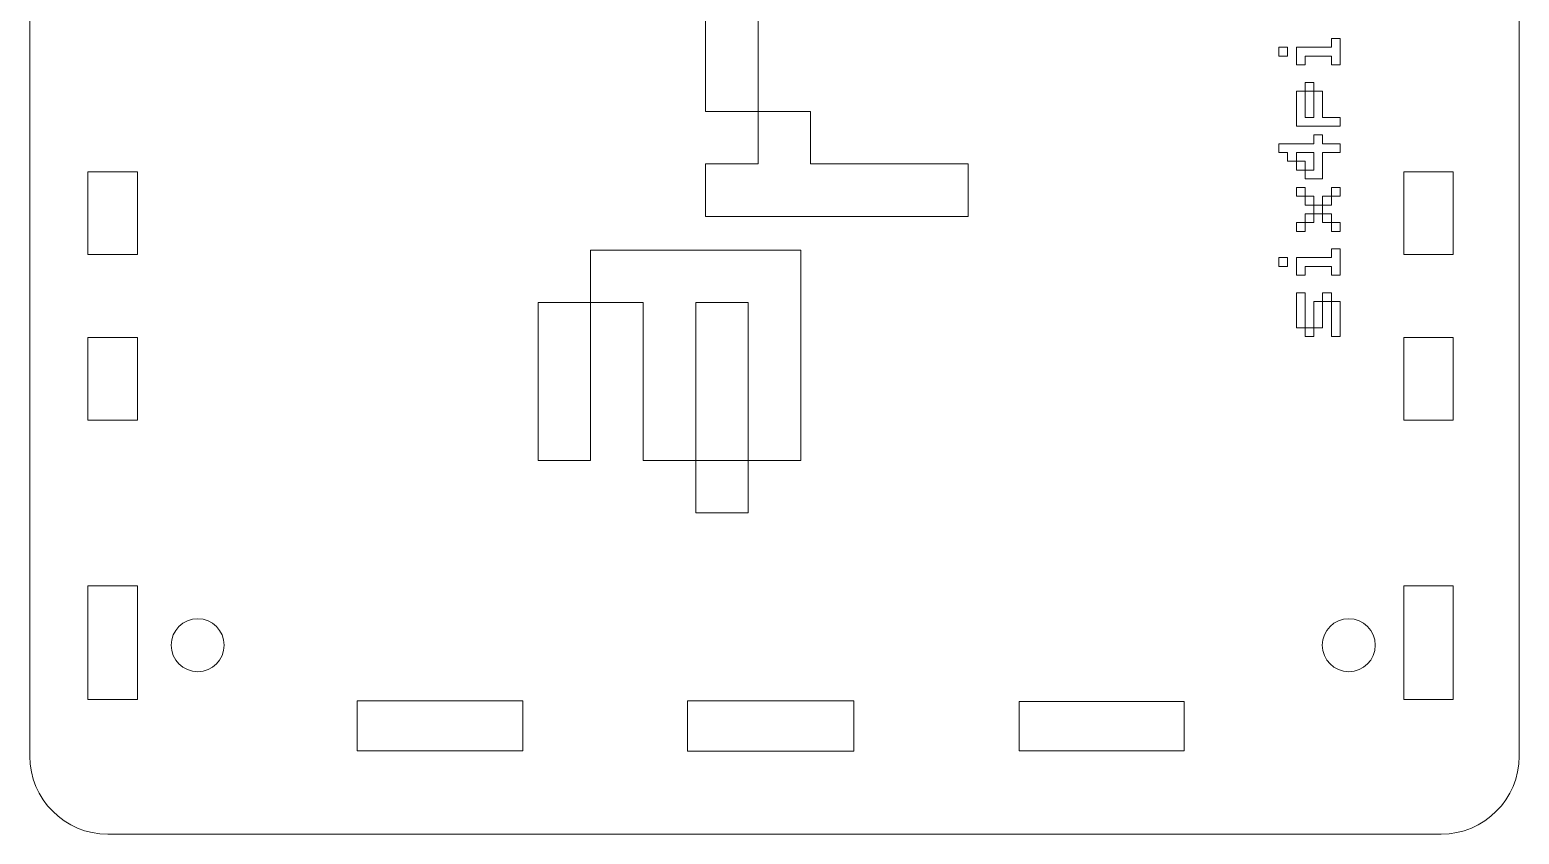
# Model space of a CAD drawing. Header units: centimetres. Extents: x -16.5 to 12.7, y -11 to 12.4.
# Drawn here: x -16.51 to -7.51, y -11.03 to -6.17 of the extents above; entities that cross this region are included whole.
import ezdxf

# ---------------------------------------------------------------- set-up
doc = ezdxf.new("R2010")
doc.units = ezdxf.units.CM
doc.header["$MEASUREMENT"] = 0
doc.layers.add('Layer 1', color=7, linetype='Continuous')

msp = doc.modelspace()

# ---------------------------------------------------------------- linework, layer by layer
at = {"layer": 'Layer 1', "color": 242, "lineweight": 20}
for points, knots in [([(-16.51271, -10.56072), (-16.51271, -10.56072), (-16.51271, -0.0035), (-16.51271, -0.0035), (-16.51271, -0.0035), (-16.51271, 0.25577), (-16.3006, 0.46789), (-16.04132, 0.46789), (-16.04132, 0.46789), (-16.04132, 0.46789), (-7.98411, 0.46789), (-7.98411, 0.46789), (-7.98411, 0.46789), (-7.72483, 0.46789), (-7.51271, 0.25577), (-7.51271, -0.0035), (-7.51271, -0.0035), (-7.51271, -0.0035), (-7.51271, -10.56072), (-7.51271, -10.56072), (-7.51271, -10.56072), (-7.51271, -10.81999), (-7.72483, -11.03211), (-7.98411, -11.03211), (-7.98411, -11.03211), (-7.98411, -11.03211), (-16.04132, -11.03211), (-16.04132, -11.03211), (-16.04132, -11.03211), (-16.3006, -11.03211), (-16.51271, -10.81999), (-16.51271, -10.56072)], [0, 0, 0, 0, 0.1111111, 0.1111111, 0.1111111, 0.1111111, 0.2222222, 0.2222222, 0.2222222, 0.2222222, 0.3333333, 0.3333333, 0.3333333, 0.3333333, 0.4444444, 0.4444444, 0.4444444, 0.4444444, 0.5555556, 0.5555556, 0.5555556, 0.5555556, 0.6666667, 0.6666667, 0.6666667, 0.6666667, 0.7777778, 0.7777778, 0.7777778, 0.7777778, 1, 1, 1, 1]), ([(-15.65811, -9.89071), (-15.65811, -9.80234), (-15.58647, -9.73071), (-15.49811, -9.73071), (-15.49811, -9.73071), (-15.40975, -9.73071), (-15.33811, -9.80234), (-15.33811, -9.89071), (-15.33811, -9.89071), (-15.33811, -9.97908), (-15.40975, -10.05071), (-15.49811, -10.05071), (-15.49811, -10.05071), (-15.58647, -10.05071), (-15.65811, -9.97908), (-15.65811, -9.89071)], [0, 0, 0, 0, 0.2, 0.2, 0.2, 0.2, 0.4, 0.4, 0.4, 0.4, 0.6, 0.6, 0.6, 0.6, 1, 1, 1, 1]), ([(-8.70271, -9.89071), (-8.70271, -9.80234), (-8.63107, -9.73071), (-8.54271, -9.73071), (-8.54271, -9.73071), (-8.45435, -9.73071), (-8.38271, -9.80234), (-8.38271, -9.89071), (-8.38271, -9.89071), (-8.38271, -9.97908), (-8.45435, -10.05071), (-8.54271, -10.05071), (-8.54271, -10.05071), (-8.63107, -10.05071), (-8.70271, -9.97908), (-8.70271, -9.89071)], [0, 0, 0, 0, 0.2, 0.2, 0.2, 0.2, 0.4, 0.4, 0.4, 0.4, 0.6, 0.6, 0.6, 0.6, 1, 1, 1, 1])]:
    msp.add_open_spline(points, degree=3, knots=knots, dxfattribs=at)
at = {"layer": 'Layer 1', "color": 250, "lineweight": 9}
for points, knots in [([(-12.11186, -6.66682), (-12.11186, -6.66682), (-12.42936, -6.66682), (-12.42936, -6.66682), (-12.42936, -6.66682), (-12.42936, -6.66682), (-12.42936, -6.03182), (-12.42936, -6.03182), (-12.42936, -6.03182), (-12.42936, -6.03182), (-12.11186, -6.03182), (-12.11186, -6.03182), (-12.11186, -6.03182), (-12.11186, -6.03182), (-12.11186, -6.66682), (-12.11186, -6.66682)], [0, 0, 0, 0, 0.2, 0.2, 0.2, 0.2, 0.4, 0.4, 0.4, 0.4, 0.6, 0.6, 0.6, 0.6, 1, 1, 1, 1]), ([(-8.91204, -6.33306), (-8.91204, -6.33306), (-8.96495, -6.33306), (-8.96495, -6.33306), (-8.96495, -6.33306), (-8.96495, -6.33306), (-8.96495, -6.28014), (-8.96495, -6.28014), (-8.96495, -6.28014), (-8.96495, -6.28014), (-8.91204, -6.28014), (-8.91204, -6.28014), (-8.91204, -6.28014), (-8.91204, -6.28014), (-8.91204, -6.33306), (-8.91204, -6.33306)], [0, 0, 0, 0, 0.2, 0.2, 0.2, 0.2, 0.4, 0.4, 0.4, 0.4, 0.6, 0.6, 0.6, 0.6, 1, 1, 1, 1]), ([(-8.59454, -6.38597), (-8.59454, -6.38597), (-8.64746, -6.38597), (-8.64746, -6.38597), (-8.64746, -6.38597), (-8.64746, -6.38597), (-8.64746, -6.33306), (-8.64746, -6.33306), (-8.64746, -6.33306), (-8.64746, -6.33306), (-8.80621, -6.33306), (-8.80621, -6.33306), (-8.80621, -6.33306), (-8.80621, -6.33306), (-8.80621, -6.38597), (-8.80621, -6.38597), (-8.80621, -6.38597), (-8.80621, -6.38597), (-8.85912, -6.38597), (-8.85912, -6.38597), (-8.85912, -6.38597), (-8.85912, -6.38597), (-8.85912, -6.28014), (-8.85912, -6.28014), (-8.85912, -6.28014), (-8.85912, -6.28014), (-8.64746, -6.28014), (-8.64746, -6.28014), (-8.64746, -6.28014), (-8.64746, -6.28014), (-8.64746, -6.22722), (-8.64746, -6.22722), (-8.64746, -6.22722), (-8.64746, -6.22722), (-8.59454, -6.22722), (-8.59454, -6.22722), (-8.59454, -6.22722), (-8.59454, -6.22722), (-8.59454, -6.38597), (-8.59454, -6.38597)], [0, 0, 0, 0, 0.0909091, 0.0909091, 0.0909091, 0.0909091, 0.1818182, 0.1818182, 0.1818182, 0.1818182, 0.2727273, 0.2727273, 0.2727273, 0.2727273, 0.3636364, 0.3636364, 0.3636364, 0.3636364, 0.4545455, 0.4545455, 0.4545455, 0.4545455, 0.5454545, 0.5454545, 0.5454545, 0.5454545, 0.6363636, 0.6363636, 0.6363636, 0.6363636, 0.7272727, 0.7272727, 0.7272727, 0.7272727, 0.8181818, 0.8181818, 0.8181818, 0.8181818, 1, 1, 1, 1]), ([(-8.59454, -6.75639), (-8.59454, -6.75639), (-8.85912, -6.75639), (-8.85912, -6.75639), (-8.85912, -6.75639), (-8.85912, -6.75639), (-8.85912, -6.54472), (-8.85912, -6.54472), (-8.85912, -6.54472), (-8.85912, -6.54472), (-8.80621, -6.54472), (-8.80621, -6.54472), (-8.80621, -6.54472), (-8.80621, -6.54472), (-8.80621, -6.70347), (-8.80621, -6.70347), (-8.80621, -6.70347), (-8.80621, -6.70347), (-8.75329, -6.70347), (-8.75329, -6.70347), (-8.75329, -6.70347), (-8.75329, -6.70347), (-8.75329, -6.54472), (-8.75329, -6.54472), (-8.75329, -6.54472), (-8.75329, -6.54472), (-8.70037, -6.54472), (-8.70037, -6.54472), (-8.70037, -6.54472), (-8.70037, -6.54472), (-8.70037, -6.70347), (-8.70037, -6.70347), (-8.70037, -6.70347), (-8.70037, -6.70347), (-8.59454, -6.70347), (-8.59454, -6.70347), (-8.59454, -6.70347), (-8.59454, -6.70347), (-8.59454, -6.75639), (-8.59454, -6.75639)], [0, 0, 0, 0, 0.0909091, 0.0909091, 0.0909091, 0.0909091, 0.1818182, 0.1818182, 0.1818182, 0.1818182, 0.2727273, 0.2727273, 0.2727273, 0.2727273, 0.3636364, 0.3636364, 0.3636364, 0.3636364, 0.4545455, 0.4545455, 0.4545455, 0.4545455, 0.5454545, 0.5454545, 0.5454545, 0.5454545, 0.6363636, 0.6363636, 0.6363636, 0.6363636, 0.7272727, 0.7272727, 0.7272727, 0.7272727, 0.8181818, 0.8181818, 0.8181818, 0.8181818, 1, 1, 1, 1]), ([(-8.75329, -6.54472), (-8.75329, -6.54472), (-8.80621, -6.54472), (-8.80621, -6.54472), (-8.80621, -6.54472), (-8.80621, -6.54472), (-8.80621, -6.49181), (-8.80621, -6.49181), (-8.80621, -6.49181), (-8.80621, -6.49181), (-8.75329, -6.49181), (-8.75329, -6.49181), (-8.75329, -6.49181), (-8.75329, -6.49181), (-8.75329, -6.54472), (-8.75329, -6.54472)], [0, 0, 0, 0, 0.2, 0.2, 0.2, 0.2, 0.4, 0.4, 0.4, 0.4, 0.6, 0.6, 0.6, 0.6, 1, 1, 1, 1]), ([(-10.84186, -7.30182), (-10.84186, -7.30182), (-12.42936, -7.30182), (-12.42936, -7.30182), (-12.42936, -7.30182), (-12.42936, -7.30182), (-12.42936, -6.98432), (-12.42936, -6.98432), (-12.42936, -6.98432), (-12.42936, -6.98432), (-12.11186, -6.98432), (-12.11186, -6.98432), (-12.11186, -6.98432), (-12.11186, -6.98432), (-12.11186, -6.66682), (-12.11186, -6.66682), (-12.11186, -6.66682), (-12.11186, -6.66682), (-11.79436, -6.66682), (-11.79436, -6.66682), (-11.79436, -6.66682), (-11.79436, -6.66682), (-11.79436, -6.98432), (-11.79436, -6.98432), (-11.79436, -6.98432), (-11.79436, -6.98432), (-10.84186, -6.98432), (-10.84186, -6.98432), (-10.84186, -6.98432), (-10.84186, -6.98432), (-10.84186, -7.30182), (-10.84186, -7.30182)], [0, 0, 0, 0, 0.1111111, 0.1111111, 0.1111111, 0.1111111, 0.2222222, 0.2222222, 0.2222222, 0.2222222, 0.3333333, 0.3333333, 0.3333333, 0.3333333, 0.4444444, 0.4444444, 0.4444444, 0.4444444, 0.5555556, 0.5555556, 0.5555556, 0.5555556, 0.6666667, 0.6666667, 0.6666667, 0.6666667, 0.7777778, 0.7777778, 0.7777778, 0.7777778, 1, 1, 1, 1]), ([(-8.59454, -6.91514), (-8.59454, -6.91514), (-8.70037, -6.91514), (-8.70037, -6.91514), (-8.70037, -6.91514), (-8.70037, -6.91514), (-8.70037, -7.07389), (-8.70037, -7.07389), (-8.70037, -7.07389), (-8.70037, -7.07389), (-8.80621, -7.07389), (-8.80621, -7.07389), (-8.80621, -7.07389), (-8.80621, -7.07389), (-8.80621, -7.02097), (-8.80621, -7.02097), (-8.80621, -7.02097), (-8.80621, -7.02097), (-8.75329, -7.02097), (-8.75329, -7.02097), (-8.75329, -7.02097), (-8.75329, -7.02097), (-8.75329, -6.91514), (-8.75329, -6.91514), (-8.75329, -6.91514), (-8.75329, -6.91514), (-8.85912, -6.91514), (-8.85912, -6.91514), (-8.85912, -6.91514), (-8.85912, -6.91514), (-8.85912, -6.96806), (-8.85912, -6.96806), (-8.85912, -6.96806), (-8.85912, -6.96806), (-8.91204, -6.96806), (-8.91204, -6.96806), (-8.91204, -6.96806), (-8.91204, -6.96806), (-8.91204, -6.91514), (-8.91204, -6.91514), (-8.91204, -6.91514), (-8.91204, -6.91514), (-8.96495, -6.91514), (-8.96495, -6.91514), (-8.96495, -6.91514), (-8.96495, -6.91514), (-8.96495, -6.86222), (-8.96495, -6.86222), (-8.96495, -6.86222), (-8.96495, -6.86222), (-8.75329, -6.86222), (-8.75329, -6.86222), (-8.75329, -6.86222), (-8.75329, -6.86222), (-8.75329, -6.80931), (-8.75329, -6.80931), (-8.75329, -6.80931), (-8.75329, -6.80931), (-8.70037, -6.80931), (-8.70037, -6.80931), (-8.70037, -6.80931), (-8.70037, -6.80931), (-8.70037, -6.86222), (-8.70037, -6.86222), (-8.70037, -6.86222), (-8.70037, -6.86222), (-8.59454, -6.86222), (-8.59454, -6.86222), (-8.59454, -6.86222), (-8.59454, -6.86222), (-8.59454, -6.91514), (-8.59454, -6.91514)], [0, 0, 0, 0, 0.0526316, 0.0526316, 0.0526316, 0.0526316, 0.1052632, 0.1052632, 0.1052632, 0.1052632, 0.1578947, 0.1578947, 0.1578947, 0.1578947, 0.2105263, 0.2105263, 0.2105263, 0.2105263, 0.2631579, 0.2631579, 0.2631579, 0.2631579, 0.3157895, 0.3157895, 0.3157895, 0.3157895, 0.3684211, 0.3684211, 0.3684211, 0.3684211, 0.4210526, 0.4210526, 0.4210526, 0.4210526, 0.4736842, 0.4736842, 0.4736842, 0.4736842, 0.5263158, 0.5263158, 0.5263158, 0.5263158, 0.5789474, 0.5789474, 0.5789474, 0.5789474, 0.6315789, 0.6315789, 0.6315789, 0.6315789, 0.6842105, 0.6842105, 0.6842105, 0.6842105, 0.7368421, 0.7368421, 0.7368421, 0.7368421, 0.7894737, 0.7894737, 0.7894737, 0.7894737, 0.8421053, 0.8421053, 0.8421053, 0.8421053, 0.8947368, 0.8947368, 0.8947368, 0.8947368, 1, 1, 1, 1]), ([(-8.80621, -7.02097), (-8.80621, -7.02097), (-8.85912, -7.02097), (-8.85912, -7.02097), (-8.85912, -7.02097), (-8.85912, -7.02097), (-8.85912, -6.96806), (-8.85912, -6.96806), (-8.85912, -6.96806), (-8.85912, -6.96806), (-8.80621, -6.96806), (-8.80621, -6.96806), (-8.80621, -6.96806), (-8.80621, -6.96806), (-8.80621, -7.02097), (-8.80621, -7.02097)], [0, 0, 0, 0, 0.2, 0.2, 0.2, 0.2, 0.4, 0.4, 0.4, 0.4, 0.6, 0.6, 0.6, 0.6, 1, 1, 1, 1]), ([(-8.80621, -7.17972), (-8.80621, -7.17972), (-8.85912, -7.17972), (-8.85912, -7.17972), (-8.85912, -7.17972), (-8.85912, -7.17972), (-8.85912, -7.12681), (-8.85912, -7.12681), (-8.85912, -7.12681), (-8.85912, -7.12681), (-8.80621, -7.12681), (-8.80621, -7.12681), (-8.80621, -7.12681), (-8.80621, -7.12681), (-8.80621, -7.17972), (-8.80621, -7.17972)], [0, 0, 0, 0, 0.2, 0.2, 0.2, 0.2, 0.4, 0.4, 0.4, 0.4, 0.6, 0.6, 0.6, 0.6, 1, 1, 1, 1]), ([(-8.75329, -7.23264), (-8.75329, -7.23264), (-8.80621, -7.23264), (-8.80621, -7.23264), (-8.80621, -7.23264), (-8.80621, -7.23264), (-8.80621, -7.17972), (-8.80621, -7.17972), (-8.80621, -7.17972), (-8.80621, -7.17972), (-8.75329, -7.17972), (-8.75329, -7.17972), (-8.75329, -7.17972), (-8.75329, -7.17972), (-8.75329, -7.23264), (-8.75329, -7.23264)], [0, 0, 0, 0, 0.2, 0.2, 0.2, 0.2, 0.4, 0.4, 0.4, 0.4, 0.6, 0.6, 0.6, 0.6, 1, 1, 1, 1]), ([(-8.64746, -7.23264), (-8.64746, -7.23264), (-8.70037, -7.23264), (-8.70037, -7.23264), (-8.70037, -7.23264), (-8.70037, -7.23264), (-8.70037, -7.17972), (-8.70037, -7.17972), (-8.70037, -7.17972), (-8.70037, -7.17972), (-8.64746, -7.17972), (-8.64746, -7.17972), (-8.64746, -7.17972), (-8.64746, -7.17972), (-8.64746, -7.23264), (-8.64746, -7.23264)], [0, 0, 0, 0, 0.2, 0.2, 0.2, 0.2, 0.4, 0.4, 0.4, 0.4, 0.6, 0.6, 0.6, 0.6, 1, 1, 1, 1]), ([(-8.59454, -7.17972), (-8.59454, -7.17972), (-8.64746, -7.17972), (-8.64746, -7.17972), (-8.64746, -7.17972), (-8.64746, -7.17972), (-8.64746, -7.12681), (-8.64746, -7.12681), (-8.64746, -7.12681), (-8.64746, -7.12681), (-8.59454, -7.12681), (-8.59454, -7.12681), (-8.59454, -7.12681), (-8.59454, -7.12681), (-8.59454, -7.17972), (-8.59454, -7.17972)], [0, 0, 0, 0, 0.2, 0.2, 0.2, 0.2, 0.4, 0.4, 0.4, 0.4, 0.6, 0.6, 0.6, 0.6, 1, 1, 1, 1]), ([(-8.75329, -7.33847), (-8.75329, -7.33847), (-8.80621, -7.33847), (-8.80621, -7.33847), (-8.80621, -7.33847), (-8.80621, -7.33847), (-8.80621, -7.28556), (-8.80621, -7.28556), (-8.80621, -7.28556), (-8.80621, -7.28556), (-8.75329, -7.28556), (-8.75329, -7.28556), (-8.75329, -7.28556), (-8.75329, -7.28556), (-8.75329, -7.33847), (-8.75329, -7.33847)], [0, 0, 0, 0, 0.2, 0.2, 0.2, 0.2, 0.4, 0.4, 0.4, 0.4, 0.6, 0.6, 0.6, 0.6, 1, 1, 1, 1]), ([(-8.70037, -7.28556), (-8.70037, -7.28556), (-8.75329, -7.28556), (-8.75329, -7.28556), (-8.75329, -7.28556), (-8.75329, -7.28556), (-8.75329, -7.23264), (-8.75329, -7.23264), (-8.75329, -7.23264), (-8.75329, -7.23264), (-8.70037, -7.23264), (-8.70037, -7.23264), (-8.70037, -7.23264), (-8.70037, -7.23264), (-8.70037, -7.28556), (-8.70037, -7.28556)], [0, 0, 0, 0, 0.2, 0.2, 0.2, 0.2, 0.4, 0.4, 0.4, 0.4, 0.6, 0.6, 0.6, 0.6, 1, 1, 1, 1]), ([(-8.64746, -7.33847), (-8.64746, -7.33847), (-8.70037, -7.33847), (-8.70037, -7.33847), (-8.70037, -7.33847), (-8.70037, -7.33847), (-8.70037, -7.28556), (-8.70037, -7.28556), (-8.70037, -7.28556), (-8.70037, -7.28556), (-8.64746, -7.28556), (-8.64746, -7.28556), (-8.64746, -7.28556), (-8.64746, -7.28556), (-8.64746, -7.33847), (-8.64746, -7.33847)], [0, 0, 0, 0, 0.2, 0.2, 0.2, 0.2, 0.4, 0.4, 0.4, 0.4, 0.6, 0.6, 0.6, 0.6, 1, 1, 1, 1]), ([(-8.80621, -7.39139), (-8.80621, -7.39139), (-8.85912, -7.39139), (-8.85912, -7.39139), (-8.85912, -7.39139), (-8.85912, -7.39139), (-8.85912, -7.33847), (-8.85912, -7.33847), (-8.85912, -7.33847), (-8.85912, -7.33847), (-8.80621, -7.33847), (-8.80621, -7.33847), (-8.80621, -7.33847), (-8.80621, -7.33847), (-8.80621, -7.39139), (-8.80621, -7.39139)], [0, 0, 0, 0, 0.2, 0.2, 0.2, 0.2, 0.4, 0.4, 0.4, 0.4, 0.6, 0.6, 0.6, 0.6, 1, 1, 1, 1]), ([(-8.59454, -7.39139), (-8.59454, -7.39139), (-8.64746, -7.39139), (-8.64746, -7.39139), (-8.64746, -7.39139), (-8.64746, -7.39139), (-8.64746, -7.33847), (-8.64746, -7.33847), (-8.64746, -7.33847), (-8.64746, -7.33847), (-8.59454, -7.33847), (-8.59454, -7.33847), (-8.59454, -7.33847), (-8.59454, -7.33847), (-8.59454, -7.39139), (-8.59454, -7.39139)], [0, 0, 0, 0, 0.2, 0.2, 0.2, 0.2, 0.4, 0.4, 0.4, 0.4, 0.6, 0.6, 0.6, 0.6, 1, 1, 1, 1]), ([(-11.85396, -8.77461), (-11.85396, -8.77461), (-12.17146, -8.77461), (-12.17146, -8.77461), (-12.17146, -8.77461), (-12.17146, -8.77461), (-12.17146, -7.82211), (-12.17146, -7.82211), (-12.17146, -7.82211), (-12.17146, -7.82211), (-12.48896, -7.82211), (-12.48896, -7.82211), (-12.48896, -7.82211), (-12.48896, -7.82211), (-12.48896, -8.77461), (-12.48896, -8.77461), (-12.48896, -8.77461), (-12.48896, -8.77461), (-12.80646, -8.77461), (-12.80646, -8.77461), (-12.80646, -8.77461), (-12.80646, -8.77461), (-12.80646, -7.82211), (-12.80646, -7.82211), (-12.80646, -7.82211), (-12.80646, -7.82211), (-13.12396, -7.82211), (-13.12396, -7.82211), (-13.12396, -7.82211), (-13.12396, -7.82211), (-13.12396, -7.50461), (-13.12396, -7.50461), (-13.12396, -7.50461), (-13.12396, -7.50461), (-11.85396, -7.50461), (-11.85396, -7.50461), (-11.85396, -7.50461), (-11.85396, -7.50461), (-11.85396, -8.77461), (-11.85396, -8.77461)], [0, 0, 0, 0, 0.0909091, 0.0909091, 0.0909091, 0.0909091, 0.1818182, 0.1818182, 0.1818182, 0.1818182, 0.2727273, 0.2727273, 0.2727273, 0.2727273, 0.3636364, 0.3636364, 0.3636364, 0.3636364, 0.4545455, 0.4545455, 0.4545455, 0.4545455, 0.5454545, 0.5454545, 0.5454545, 0.5454545, 0.6363636, 0.6363636, 0.6363636, 0.6363636, 0.7272727, 0.7272727, 0.7272727, 0.7272727, 0.8181818, 0.8181818, 0.8181818, 0.8181818, 1, 1, 1, 1]), ([(-8.91204, -7.60306), (-8.91204, -7.60306), (-8.96495, -7.60306), (-8.96495, -7.60306), (-8.96495, -7.60306), (-8.96495, -7.60306), (-8.96495, -7.55014), (-8.96495, -7.55014), (-8.96495, -7.55014), (-8.96495, -7.55014), (-8.91204, -7.55014), (-8.91204, -7.55014), (-8.91204, -7.55014), (-8.91204, -7.55014), (-8.91204, -7.60306), (-8.91204, -7.60306)], [0, 0, 0, 0, 0.2, 0.2, 0.2, 0.2, 0.4, 0.4, 0.4, 0.4, 0.6, 0.6, 0.6, 0.6, 1, 1, 1, 1]), ([(-8.59454, -7.65597), (-8.59454, -7.65597), (-8.64746, -7.65597), (-8.64746, -7.65597), (-8.64746, -7.65597), (-8.64746, -7.65597), (-8.64746, -7.60306), (-8.64746, -7.60306), (-8.64746, -7.60306), (-8.64746, -7.60306), (-8.80621, -7.60306), (-8.80621, -7.60306), (-8.80621, -7.60306), (-8.80621, -7.60306), (-8.80621, -7.65597), (-8.80621, -7.65597), (-8.80621, -7.65597), (-8.80621, -7.65597), (-8.85912, -7.65597), (-8.85912, -7.65597), (-8.85912, -7.65597), (-8.85912, -7.65597), (-8.85912, -7.55014), (-8.85912, -7.55014), (-8.85912, -7.55014), (-8.85912, -7.55014), (-8.64746, -7.55014), (-8.64746, -7.55014), (-8.64746, -7.55014), (-8.64746, -7.55014), (-8.64746, -7.49722), (-8.64746, -7.49722), (-8.64746, -7.49722), (-8.64746, -7.49722), (-8.59454, -7.49722), (-8.59454, -7.49722), (-8.59454, -7.49722), (-8.59454, -7.49722), (-8.59454, -7.65597), (-8.59454, -7.65597)], [0, 0, 0, 0, 0.0909091, 0.0909091, 0.0909091, 0.0909091, 0.1818182, 0.1818182, 0.1818182, 0.1818182, 0.2727273, 0.2727273, 0.2727273, 0.2727273, 0.3636364, 0.3636364, 0.3636364, 0.3636364, 0.4545455, 0.4545455, 0.4545455, 0.4545455, 0.5454545, 0.5454545, 0.5454545, 0.5454545, 0.6363636, 0.6363636, 0.6363636, 0.6363636, 0.7272727, 0.7272727, 0.7272727, 0.7272727, 0.8181818, 0.8181818, 0.8181818, 0.8181818, 1, 1, 1, 1]), ([(-13.12396, -8.77461), (-13.12396, -8.77461), (-13.44146, -8.77461), (-13.44146, -8.77461), (-13.44146, -8.77461), (-13.44146, -8.77461), (-13.44146, -7.82211), (-13.44146, -7.82211), (-13.44146, -7.82211), (-13.44146, -7.82211), (-13.12396, -7.82211), (-13.12396, -7.82211), (-13.12396, -7.82211), (-13.12396, -7.82211), (-13.12396, -8.77461), (-13.12396, -8.77461)], [0, 0, 0, 0, 0.2, 0.2, 0.2, 0.2, 0.4, 0.4, 0.4, 0.4, 0.6, 0.6, 0.6, 0.6, 1, 1, 1, 1]), ([(-8.80621, -7.97347), (-8.80621, -7.97347), (-8.85912, -7.97347), (-8.85912, -7.97347), (-8.85912, -7.97347), (-8.85912, -7.97347), (-8.85912, -7.76181), (-8.85912, -7.76181), (-8.85912, -7.76181), (-8.85912, -7.76181), (-8.80621, -7.76181), (-8.80621, -7.76181), (-8.80621, -7.76181), (-8.80621, -7.76181), (-8.80621, -7.97347), (-8.80621, -7.97347)], [0, 0, 0, 0, 0.2, 0.2, 0.2, 0.2, 0.4, 0.4, 0.4, 0.4, 0.6, 0.6, 0.6, 0.6, 1, 1, 1, 1]), ([(-8.70037, -7.97347), (-8.70037, -7.97347), (-8.75329, -7.97347), (-8.75329, -7.97347), (-8.75329, -7.97347), (-8.75329, -7.97347), (-8.75329, -7.81472), (-8.75329, -7.81472), (-8.75329, -7.81472), (-8.75329, -7.81472), (-8.70037, -7.81472), (-8.70037, -7.81472), (-8.70037, -7.81472), (-8.70037, -7.81472), (-8.70037, -7.97347), (-8.70037, -7.97347)], [0, 0, 0, 0, 0.2, 0.2, 0.2, 0.2, 0.4, 0.4, 0.4, 0.4, 0.6, 0.6, 0.6, 0.6, 1, 1, 1, 1]), ([(-8.64746, -7.81472), (-8.64746, -7.81472), (-8.70037, -7.81472), (-8.70037, -7.81472), (-8.70037, -7.81472), (-8.70037, -7.81472), (-8.70037, -7.76181), (-8.70037, -7.76181), (-8.70037, -7.76181), (-8.70037, -7.76181), (-8.64746, -7.76181), (-8.64746, -7.76181), (-8.64746, -7.76181), (-8.64746, -7.76181), (-8.64746, -7.81472), (-8.64746, -7.81472)], [0, 0, 0, 0, 0.2, 0.2, 0.2, 0.2, 0.4, 0.4, 0.4, 0.4, 0.6, 0.6, 0.6, 0.6, 1, 1, 1, 1]), ([(-8.59454, -8.02639), (-8.59454, -8.02639), (-8.64746, -8.02639), (-8.64746, -8.02639), (-8.64746, -8.02639), (-8.64746, -8.02639), (-8.64746, -7.81472), (-8.64746, -7.81472), (-8.64746, -7.81472), (-8.64746, -7.81472), (-8.59454, -7.81472), (-8.59454, -7.81472), (-8.59454, -7.81472), (-8.59454, -7.81472), (-8.59454, -8.02639), (-8.59454, -8.02639)], [0, 0, 0, 0, 0.2, 0.2, 0.2, 0.2, 0.4, 0.4, 0.4, 0.4, 0.6, 0.6, 0.6, 0.6, 1, 1, 1, 1]), ([(-8.75329, -8.02639), (-8.75329, -8.02639), (-8.80621, -8.02639), (-8.80621, -8.02639), (-8.80621, -8.02639), (-8.80621, -8.02639), (-8.80621, -7.97347), (-8.80621, -7.97347), (-8.80621, -7.97347), (-8.80621, -7.97347), (-8.75329, -7.97347), (-8.75329, -7.97347), (-8.75329, -7.97347), (-8.75329, -7.97347), (-8.75329, -8.02639), (-8.75329, -8.02639)], [0, 0, 0, 0, 0.2, 0.2, 0.2, 0.2, 0.4, 0.4, 0.4, 0.4, 0.6, 0.6, 0.6, 0.6, 1, 1, 1, 1]), ([(-12.17146, -9.09211), (-12.17146, -9.09211), (-12.48896, -9.09211), (-12.48896, -9.09211), (-12.48896, -9.09211), (-12.48896, -9.09211), (-12.48896, -8.77461), (-12.48896, -8.77461), (-12.48896, -8.77461), (-12.48896, -8.77461), (-12.17146, -8.77461), (-12.17146, -8.77461), (-12.17146, -8.77461), (-12.17146, -8.77461), (-12.17146, -9.09211), (-12.17146, -9.09211)], [0, 0, 0, 0, 0.2, 0.2, 0.2, 0.2, 0.4, 0.4, 0.4, 0.4, 0.6, 0.6, 0.6, 0.6, 1, 1, 1, 1])]:
    msp.add_open_spline(points, degree=3, knots=knots, dxfattribs=at)
at = {"layer": 'Layer 1', "color": 242, "lineweight": 9}
for points in [[(-16.1627, -7.53211), (-16.1627, -7.53211), (-16.1627, -7.03211), (-16.1627, -7.03211), (-16.1627, -7.03211), (-16.1627, -7.03211), (-15.8627, -7.03211), (-15.8627, -7.03211), (-15.8627, -7.03211), (-15.8627, -7.03211), (-15.8627, -7.53211), (-15.8627, -7.53211), (-15.8627, -7.53211), (-15.8627, -7.53211), (-16.1627, -7.53211), (-16.1627, -7.53211)], [(-8.2108, -7.53211), (-8.2108, -7.53211), (-8.2108, -7.03211), (-8.2108, -7.03211), (-8.2108, -7.03211), (-8.2108, -7.03211), (-7.9108, -7.03211), (-7.9108, -7.03211), (-7.9108, -7.03211), (-7.9108, -7.03211), (-7.9108, -7.53211), (-7.9108, -7.53211), (-7.9108, -7.53211), (-7.9108, -7.53211), (-8.2108, -7.53211), (-8.2108, -7.53211)], [(-16.1627, -8.53211), (-16.1627, -8.53211), (-16.1627, -8.03211), (-16.1627, -8.03211), (-16.1627, -8.03211), (-16.1627, -8.03211), (-15.8627, -8.03211), (-15.8627, -8.03211), (-15.8627, -8.03211), (-15.8627, -8.03211), (-15.8627, -8.53211), (-15.8627, -8.53211), (-15.8627, -8.53211), (-15.8627, -8.53211), (-16.1627, -8.53211), (-16.1627, -8.53211)], [(-8.2108, -8.53211), (-8.2108, -8.53211), (-8.2108, -8.03211), (-8.2108, -8.03211), (-8.2108, -8.03211), (-8.2108, -8.03211), (-7.9108, -8.03211), (-7.9108, -8.03211), (-7.9108, -8.03211), (-7.9108, -8.03211), (-7.9108, -8.53211), (-7.9108, -8.53211), (-7.9108, -8.53211), (-7.9108, -8.53211), (-8.2108, -8.53211), (-8.2108, -8.53211)], [(-16.16272, -10.21776), (-16.16272, -10.21776), (-16.16272, -9.53211), (-16.16272, -9.53211), (-16.16272, -9.53211), (-16.16272, -9.53211), (-15.8627, -9.53211), (-15.8627, -9.53211), (-15.8627, -9.53211), (-15.8627, -9.53211), (-15.8627, -10.21776), (-15.8627, -10.21776), (-15.8627, -10.21776), (-15.8627, -10.21776), (-16.16272, -10.21776), (-16.16272, -10.21776)], [(-8.21082, -10.21776), (-8.21082, -10.21776), (-8.21082, -9.53211), (-8.21082, -9.53211), (-8.21082, -9.53211), (-8.21082, -9.53211), (-7.9108, -9.53211), (-7.9108, -9.53211), (-7.9108, -9.53211), (-7.9108, -9.53211), (-7.9108, -10.21776), (-7.9108, -10.21776), (-7.9108, -10.21776), (-7.9108, -10.21776), (-8.21082, -10.21776), (-8.21082, -10.21776)], [(-14.53392, -10.52771), (-14.53392, -10.52771), (-14.53392, -10.22771), (-14.53392, -10.22771), (-14.53392, -10.22771), (-14.53392, -10.22771), (-13.53392, -10.22771), (-13.53392, -10.22771), (-13.53392, -10.22771), (-13.53392, -10.22771), (-13.53392, -10.52771), (-13.53392, -10.52771), (-13.53392, -10.52771), (-13.53392, -10.52771), (-14.53392, -10.52771), (-14.53392, -10.52771)], [(-12.53769, -10.53148), (-12.53769, -10.53148), (-12.53769, -10.22771), (-12.53769, -10.22771), (-12.53769, -10.22771), (-12.53769, -10.22771), (-11.53392, -10.22771), (-11.53392, -10.22771), (-11.53392, -10.22771), (-11.53392, -10.22771), (-11.53392, -10.53148), (-11.53392, -10.53148), (-11.53392, -10.53148), (-11.53392, -10.53148), (-12.53769, -10.53148), (-12.53769, -10.53148)], [(-10.53392, -10.52771), (-10.53392, -10.52771), (-10.53392, -10.23148), (-10.53392, -10.23148), (-10.53392, -10.23148), (-10.53392, -10.23148), (-9.53769, -10.23148), (-9.53769, -10.23148), (-9.53769, -10.23148), (-9.53769, -10.23148), (-9.53769, -10.52771), (-9.53769, -10.52771), (-9.53769, -10.52771), (-9.53769, -10.52771), (-10.53392, -10.52771), (-10.53392, -10.52771)]]:
    msp.add_open_spline(points, degree=3, knots=[0, 0, 0, 0, 0.2, 0.2, 0.2, 0.2, 0.4, 0.4, 0.4, 0.4, 0.6, 0.6, 0.6, 0.6, 1, 1, 1, 1], dxfattribs=at)

doc.saveas('drawing.dxf')
